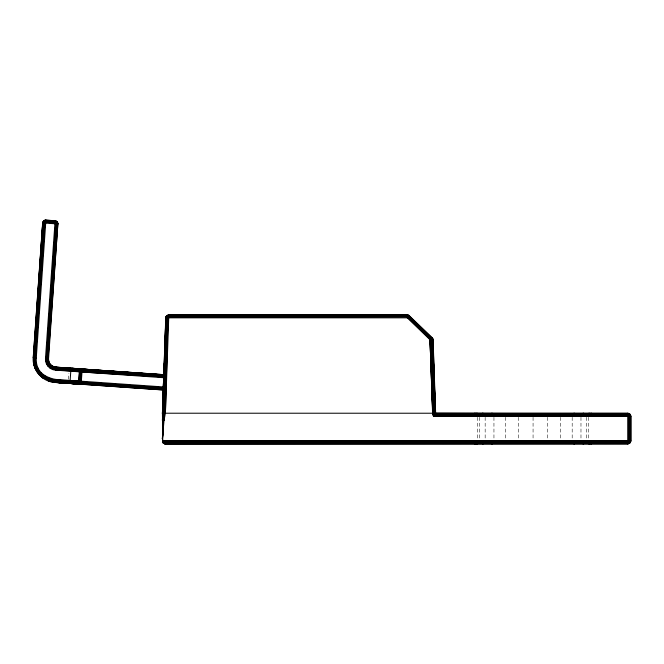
<?xml version="1.0" encoding="UTF-8"?>
<svg xmlns="http://www.w3.org/2000/svg" width="664" height="664" viewBox="0 0 664 664"><rect width="100%" height="100%" fill="white"/><g stroke="black" fill="none" stroke-linecap="round" stroke-linejoin="round"><path stroke-width="0.5" stroke-dasharray="3.32 2.49" d="M68.492 379.277L68.923 373.143M588.387 417.299L588.387 439.842M586.503 417.299L586.503 439.842M580.975 417.299L580.975 439.842M572.185 417.299L572.185 439.842M560.731 417.299L560.731 439.842M547.385 417.299L547.385 440.863M533.067 417.299L533.067 439.842M518.75 417.299L518.75 439.842M505.404 417.299L505.404 440.863M493.95 417.299L493.95 439.842M485.16 417.299L485.16 439.842M479.632 417.299L479.632 439.842M477.748 417.299L477.748 439.842"/><path stroke-width="1" d="M162.979 433.874L162.423 438.962L166.199 316.33L168.822 314.861L407.298 314.861L409.439 315.715L407.298 317.824L165.751 317.824L162.423 413.531L166.199 316.33L408.792 316.313L431.492 338.233L432.173 339.702L435.036 413.855L433.484 416.278L630.8 416.278L630.8 440.863L629.904 443.037L627.729 443.934L627.729 413.207L629.904 414.104L630.8 416.278M166.199 316.33L166.656 317.782L162.423 438.962L164.008 420.511L165.386 413.257L168.025 317.799L168.822 317.052L408.352 316.745L431.06 338.673L433.077 339.752L435.642 413.207L435.036 413.855L432.662 339.711L432.139 337.644L433.077 339.752M165.751 320.878L165.875 317.052L165.751 317.824M163.004 403.056L162.423 420.511L163.02 404.077M163.211 396.889L163.485 388.672M163.933 375.318L164.348 362.992M164.514 357.854L164.996 343.479M165.137 339.37L165.685 322.936M162.423 413.531L165.859 317.799M165.419 413.232L168.822 314.861M163.278 396.889L163.585 388.664M164.066 375.309L164.332 368.122M164.705 357.846L165.004 349.629M165.377 339.354L165.676 331.137M166.05 320.87L166.166 317.782M168.025 317.799L164.008 420.511L167.286 317.782L168.822 316.33L166.656 317.782M162.423 438.962L167.286 317.782L168.822 317.052M163.502 382.331L162.962 389.992L54.589 382.414C42.272 381.634 32.262 370.114 33.2 357.813L42.637 222.913L43.683 220.805L45.111 220.108L55.112 220.705L57.212 221.751L57.959 223.984L42.637 222.913M33.308 357.821L42.795 222.125L43.534 222.979L34.096 357.871C32.843 382.921 61.478 383.352 79.348 383.244L163.029 389.096M163.12 387.718L78.767 381.825C62.491 380.663 35.175 381.451 36.263 358.029L45.916 220.066M163.659 377.716L55.444 370.147C49.7 369.782 45.027 364.411 45.467 358.668L55.112 220.705M57.062 223.926L47.634 358.817C48.514 374.363 72.135 367.217 82.087 370.471L163.709 376.289L79.522 371.035L55.444 370.147L55.66 367.084C51.551 366.827 48.215 362.984 48.53 358.884L57.917 223.187L57.062 223.926L54.954 222.979L45.758 222.332L43.534 222.979L43.152 221.411L57.66 222.423L57.062 223.926L55.004 222.241M69.28 368.039L69.272 368.138C62.441 367.715 48.256 369.533 48.422 358.875M55.66 367.084L82.195 368.943L81.124 384.273L79.348 383.244L78.734 381.02L79.522 371.035L81.514 369.001L163.767 374.662L55.651 367.192L163.759 374.911L71.488 368.603L75.09 368.852M163.07 388.457L78.975 382.58C62.15 381.36 34.312 382.14 35.474 357.971L44.903 223.071L45.758 222.332L44.164 223.021L34.736 357.921C33.549 382.306 61.304 382.813 78.767 381.825L79.846 381.103L80.493 371.898L79.522 371.035C69.305 367.972 48.123 374.338 46.995 358.776L56.432 223.876L54.954 222.979L55.693 223.826L46.256 358.726C47.152 375.019 68.865 368.495 79.381 371.823M162.423 413.216L162.788 442.324L630.385 442.398L629.904 440.863L629.904 416.278L630.385 414.743L434.206 414.801L431.542 339.711L431.06 338.673L432.056 337.702L432.629 338.258M53.693 366.686L52.688 369.591M48.688 381.211L49.692 378.306M407.298 317.052L430.803 339.727L433.882 415.199L627.729 415.481L629.904 416.278L630.692 415.481L630.692 441.66L629.904 440.863L627.729 441.66L162.564 441.784L162.456 441.319L627.729 440.863M432.056 337.702L432.953 338.972L432.853 345.894M57.917 223.187L48.115 358.859L48.92 362.967L50.082 364.727L51.667 366.13L55.627 367.499L71.463 369.035L163.726 375.724L82.087 370.471M78.767 381.825L79.522 371.035M43.301 378.53L45.019 375.982M50.182 368.337L51.9 365.789M432.139 337.644L409.348 315.782L407.298 315.251L409.132 315.981L431.841 337.91L435.011 413.871L627.729 413.614L435.426 413.431L432.953 338.972M431.06 338.673L430.006 339.752L432.588 413.207L433.476 416.154L627.729 416.278L433.509 415.88L627.729 415.481L629.264 416.278L629.264 440.863L627.729 441.66L162.456 441.319M627.729 441.66L628.526 440.863L628.526 416.278L627.729 415.481L433.609 415.647L430.803 339.727L430.006 339.752L407.298 317.824L407.298 314.861M81.987 372.006L163.684 376.969L82.037 371.209L81.215 371.956L80.568 381.153L81.282 381.999L79.846 381.103M38.794 374.546L41.118 372.529M48.074 366.478L50.398 364.461M627.729 442.398L162.564 441.784L163.17 442.88L627.729 442.398L629.904 440.863M72.691 368.279L71.463 369.035L70.84 370.678L70.127 380.422L70.55 382.771L71.621 383.609M43.534 222.979L45.808 221.593M72.426 368.669L73.513 368.329M35.474 369.524L38.238 368.18M46.53 364.138L49.285 362.785M80.493 371.898L82.037 371.209M73.165 368.719L74.492 368.404M165.444 413.216L432.646 413.232M33.565 363.822L36.586 363.233M45.633 361.473L48.655 360.884M573.796 413.307L574.36 413.207M491.775 443.934L492.339 443.834M582.951 413.307L583.639 413.207M482.496 443.934L483.184 443.834M588.702 413.307L589.474 413.207M476.661 443.934L477.433 443.834M590.669 413.307L591.458 413.207M474.677 443.934L475.466 443.834M629.904 414.104L434.804 414.104L432.173 339.702L430.803 339.727L432.787 413.415L433.484 416.278M435.011 413.871L627.729 414.104L434.58 414.361L431.542 339.711L430.546 339.188M629.904 416.278L627.729 414.743L433.882 415.199L431.542 339.711M433.534 415.813L627.729 415.481L433.584 415.689L430.803 339.727L433.476 416.154M168.042 314.96L408.078 314.96M167.32 315.251L408.808 315.251L409.348 315.782M166.689 315.715L409.132 315.981M78.734 381.02L54.747 380.14M435.617 413.232L627.729 413.307M435.518 413.332L628.526 413.307M629.264 413.614L435.244 413.63L432.662 339.711L431.841 337.91M627.729 414.104L434.679 414.245L432.173 339.702L434.58 414.361L627.729 414.743M630.8 440.863L162.423 440.863L163.269 442.988L165.494 443.934L628.526 443.834M629.904 443.037L163.17 442.88L162.788 442.324M627.729 443.037L163.726 443.378L163.17 442.88L164.888 443.876M629.264 443.527L163.726 443.378L165.494 443.934M627.729 443.527L164.506 443.776L627.729 443.834M627.729 413.614L435.426 413.431L432.662 339.711L435.376 413.481M80.294 369.707L55.552 368.62M79.838 370.313L55.502 369.358M80.867 369.259L55.593 367.981M78.975 382.58L54.647 381.518M42.795 222.125L33.607 357.838C32.727 384.414 61.13 382.763 79.854 383.767L162.987 389.585M48.721 381.119L54.597 382.306L79.854 383.767M82.137 369.84L163.742 375.26L82.17 369.35M55.627 367.499L81.514 369.001L72.268 368.337M81.124 384.273L54.597 382.306L162.97 389.884M45.111 220.108L55.9 220.863M44.355 220.365L56.614 221.22M43.683 220.805L57.212 221.751M33.2 357.813L36.263 358.029M45.467 358.668L48.53 358.884M94.562 370.205L90.428 369.923L93.524 370.188M99.725 370.57L103.858 370.852M109.02 371.209L113.154 371.491M118.317 371.857L122.442 372.139M127.612 372.496L132.775 372.853M137.938 373.209L142.071 373.5M151.359 374.139L147.234 373.857L152.396 374.172M156.521 374.496L161.692 374.853L156.53 374.471M61.47 367.906L65.362 368.18M163.178 386.929L54.797 379.351L54.589 382.414L80.46 384.116L54.614 381.999M56.565 382.14L60.457 382.414M66.292 382.821L69.753 383.477M75.032 383.435L78.891 383.701M54.597 382.306L69.554 383.352M79.497 384.049L71.189 383.576M82.195 369.043L88.387 369.499M90.453 369.649L97.674 370.172M99.741 370.329L106.97 370.852M109.037 371.002L116.258 371.533M118.325 371.682L125.554 372.213M127.621 372.363L133.813 372.811M137.946 373.11L143.109 373.492M99.725 370.645L102.82 370.877M109.012 371.334L111.079 371.483M118.308 372.023L120.375 372.172M127.604 372.712L129.671 372.861M54.697 380.879L79.348 383.244M474.677 413.207L475.466 413.307M590.669 443.834L591.458 443.934M476.661 413.207L477.433 413.307M588.702 443.834L589.474 443.934M482.496 413.207L483.184 413.307M582.951 443.834L583.639 443.934M491.775 413.207L492.339 413.307M573.796 443.834L574.36 443.934M72.749 383.576L73.422 383.734M71.903 383.518L72.442 383.659M407.298 316.33L408.352 316.745M407.298 315.715L408.792 316.313M38.877 374.471L43.359 378.438M33.673 363.797L35.574 369.474M432.787 413.415L430.006 339.752L432.696 413.274M433.277 359.29L433.434 364.445M433.916 379.908L434.015 382.995M630.692 415.481L630.692 441.66M433.484 415.996L627.729 416.278L433.476 416.071"/></g></svg>
